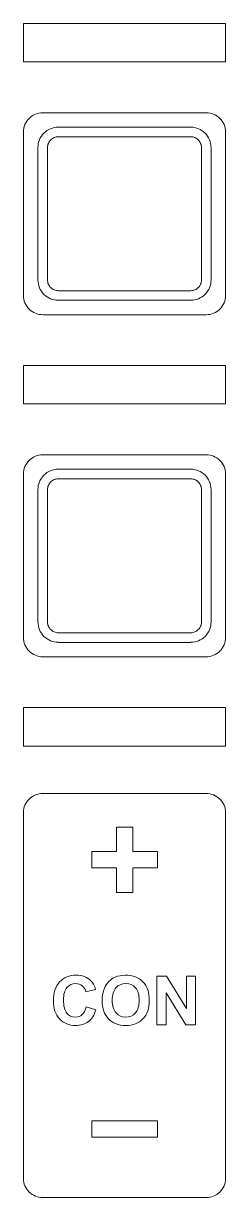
# Model space of a CAD drawing. Header units: millimetres. Extents: x -2196 to -762, y -68 to 126.
# Drawn here: x -923.1 to -912.6, y -47.2 to 13.8 of the extents above; entities that cross this region are included whole.
import ezdxf

# ---------------------------------------------------------------- set-up
doc = ezdxf.new("R2010")
doc.units = ezdxf.units.MM
doc.header["$MEASUREMENT"] = 0
doc.layers.add('Buttons', color=7, linetype='Continuous')
doc.layers.add('Engrave', color=7, linetype='Continuous', plot=False)

msp = doc.modelspace()

# ---------------------------------------------------------------- linework, layer by layer
at = {"layer": 'Buttons', "color": 250, "lineweight": 9}
for points, knots in [([(-923.0725, 11.8445), (-923.0725, 11.8445), (-923.0725, 13.8445), (-923.0725, 13.8445), (-923.0725, 13.8445), (-923.0725, 13.8445), (-912.5725, 13.8445), (-912.5725, 13.8445), (-912.5725, 13.8445), (-912.5725, 13.8445), (-912.5725, 11.8445), (-912.5725, 11.8445), (-912.5725, 11.8445), (-912.5725, 11.8445), (-923.0725, 11.8445), (-923.0725, 11.8445)], [0, 0, 0, 0, 0.2, 0.2, 0.2, 0.2, 0.4, 0.4, 0.4, 0.4, 0.6, 0.6, 0.6, 0.6, 1, 1, 1, 1]), ([(-912.5725, 8.2045), (-912.5725, 8.2045), (-912.5725, -0.2955), (-912.5725, -0.2955), (-912.5725, -0.2955), (-912.5723, -0.5605), (-912.6774, -0.8148), (-912.8647, -1.0023), (-912.8647, -1.0023), (-913.052, -1.1899), (-913.3074, -1.2953), (-913.5725, -1.2955), (-913.5725, -1.2955), (-913.5725, -1.2955), (-922.0725, -1.2955), (-922.0725, -1.2955), (-922.0725, -1.2955), (-922.3375, -1.2956), (-922.5918, -1.1905), (-922.7793, -1.0032), (-922.7793, -1.0032), (-922.9669, -0.8159), (-923.0723, -0.5605), (-923.0725, -0.2955), (-923.0725, -0.2955), (-923.0725, -0.2955), (-923.0725, 8.2045), (-923.0725, 8.2045), (-923.0725, 8.2045), (-923.0726, 8.4696), (-922.9675, 8.7238), (-922.7802, 8.9114), (-922.7802, 8.9114), (-922.5929, 9.0989), (-922.3375, 9.2044), (-922.0725, 9.2045), (-922.0725, 9.2045), (-922.0725, 9.2045), (-913.5725, 9.2045), (-913.5725, 9.2045), (-913.5725, 9.2045), (-913.3074, 9.2047), (-913.0532, 9.0996), (-912.8656, 8.9123), (-912.8656, 8.9123), (-912.6781, 8.725), (-912.5726, 8.4696), (-912.5725, 8.2045)], [0, 0, 0, 0, 0.0769231, 0.0769231, 0.0769231, 0.0769231, 0.1538462, 0.1538462, 0.1538462, 0.1538462, 0.2307692, 0.2307692, 0.2307692, 0.2307692, 0.3076923, 0.3076923, 0.3076923, 0.3076923, 0.3846154, 0.3846154, 0.3846154, 0.3846154, 0.4615385, 0.4615385, 0.4615385, 0.4615385, 0.5384615, 0.5384615, 0.5384615, 0.5384615, 0.6153846, 0.6153846, 0.6153846, 0.6153846, 0.6923077, 0.6923077, 0.6923077, 0.6923077, 0.7692308, 0.7692308, 0.7692308, 0.7692308, 0.8461538, 0.8461538, 0.8461538, 0.8461538, 1, 1, 1, 1]), ([(-923.0725, -5.9355), (-923.0725, -5.9355), (-923.0725, -3.9355), (-923.0725, -3.9355), (-923.0725, -3.9355), (-923.0725, -3.9355), (-912.5725, -3.9355), (-912.5725, -3.9355), (-912.5725, -3.9355), (-912.5725, -3.9355), (-912.5725, -5.9355), (-912.5725, -5.9355), (-912.5725, -5.9355), (-912.5725, -5.9355), (-923.0725, -5.9355), (-923.0725, -5.9355)], [0, 0, 0, 0, 0.2, 0.2, 0.2, 0.2, 0.4, 0.4, 0.4, 0.4, 0.6, 0.6, 0.6, 0.6, 1, 1, 1, 1]), ([(-912.5725, -9.5755), (-912.5725, -9.5755), (-912.5725, -18.0755), (-912.5725, -18.0755), (-912.5725, -18.0755), (-912.5723, -18.3405), (-912.6774, -18.5948), (-912.8647, -18.7823), (-912.8647, -18.7823), (-913.052, -18.9699), (-913.3074, -19.0753), (-913.5725, -19.0755), (-913.5725, -19.0755), (-913.5725, -19.0755), (-922.0725, -19.0755), (-922.0725, -19.0755), (-922.0725, -19.0755), (-922.3375, -19.0756), (-922.5918, -18.9705), (-922.7793, -18.7832), (-922.7793, -18.7832), (-922.9669, -18.5959), (-923.0723, -18.3405), (-923.0725, -18.0755), (-923.0725, -18.0755), (-923.0725, -18.0755), (-923.0725, -9.5755), (-923.0725, -9.5755), (-923.0725, -9.5755), (-923.0726, -9.3104), (-922.9675, -9.0562), (-922.7802, -8.8686), (-922.7802, -8.8686), (-922.5929, -8.6811), (-922.3375, -8.5756), (-922.0725, -8.5755), (-922.0725, -8.5755), (-922.0725, -8.5755), (-913.5725, -8.5755), (-913.5725, -8.5755), (-913.5725, -8.5755), (-913.3074, -8.5753), (-913.0532, -8.6804), (-912.8656, -8.8677), (-912.8656, -8.8677), (-912.6781, -9.055), (-912.5726, -9.3104), (-912.5725, -9.5755)], [0, 0, 0, 0, 0.0769231, 0.0769231, 0.0769231, 0.0769231, 0.1538462, 0.1538462, 0.1538462, 0.1538462, 0.2307692, 0.2307692, 0.2307692, 0.2307692, 0.3076923, 0.3076923, 0.3076923, 0.3076923, 0.3846154, 0.3846154, 0.3846154, 0.3846154, 0.4615385, 0.4615385, 0.4615385, 0.4615385, 0.5384615, 0.5384615, 0.5384615, 0.5384615, 0.6153846, 0.6153846, 0.6153846, 0.6153846, 0.6923077, 0.6923077, 0.6923077, 0.6923077, 0.7692308, 0.7692308, 0.7692308, 0.7692308, 0.8461538, 0.8461538, 0.8461538, 0.8461538, 1, 1, 1, 1]), ([(-923.0725, -23.7155), (-923.0725, -23.7155), (-923.0725, -21.7155), (-923.0725, -21.7155), (-923.0725, -21.7155), (-923.0725, -21.7155), (-912.5725, -21.7155), (-912.5725, -21.7155), (-912.5725, -21.7155), (-912.5725, -21.7155), (-912.5725, -23.7155), (-912.5725, -23.7155), (-912.5725, -23.7155), (-912.5725, -23.7155), (-923.0725, -23.7155), (-923.0725, -23.7155)], [0, 0, 0, 0, 0.2, 0.2, 0.2, 0.2, 0.4, 0.4, 0.4, 0.4, 0.6, 0.6, 0.6, 0.6, 1, 1, 1, 1]), ([(-913.5726, -47.1854), (-913.5726, -47.1854), (-922.0724, -47.1854), (-922.0724, -47.1854), (-922.0724, -47.1854), (-922.3374, -47.1855), (-922.5917, -47.0828), (-922.7792, -46.8999), (-922.7792, -46.8999), (-922.9668, -46.717), (-923.0722, -46.4675), (-923.0724, -46.2087), (-923.0724, -46.2087), (-923.0724, -46.2087), (-923.0724, -27.1623), (-923.0724, -27.1623), (-923.0724, -27.1623), (-923.0725, -26.9034), (-922.9674, -26.6551), (-922.7801, -26.4719), (-922.7801, -26.4719), (-922.5928, -26.2887), (-922.3374, -26.1857), (-922.0724, -26.1856), (-922.0724, -26.1856), (-922.0724, -26.1856), (-913.5726, -26.1856), (-913.5726, -26.1856), (-913.5726, -26.1856), (-913.3075, -26.1854), (-913.0533, -26.2881), (-912.8657, -26.471), (-912.8657, -26.471), (-912.6782, -26.6539), (-912.5727, -26.9034), (-912.5726, -27.1623), (-912.5726, -27.1623), (-912.5726, -27.1623), (-912.5726, -46.2087), (-912.5726, -46.2087), (-912.5726, -46.2087), (-912.5724, -46.4675), (-912.6775, -46.7159), (-912.8648, -46.899), (-912.8648, -46.899), (-913.0521, -47.0822), (-913.3075, -47.1852), (-913.5726, -47.1854)], [0, 0, 0, 0, 0.0769231, 0.0769231, 0.0769231, 0.0769231, 0.1538462, 0.1538462, 0.1538462, 0.1538462, 0.2307692, 0.2307692, 0.2307692, 0.2307692, 0.3076923, 0.3076923, 0.3076923, 0.3076923, 0.3846154, 0.3846154, 0.3846154, 0.3846154, 0.4615385, 0.4615385, 0.4615385, 0.4615385, 0.5384615, 0.5384615, 0.5384615, 0.5384615, 0.6153846, 0.6153846, 0.6153846, 0.6153846, 0.6923077, 0.6923077, 0.6923077, 0.6923077, 0.7692308, 0.7692308, 0.7692308, 0.7692308, 0.8461538, 0.8461538, 0.8461538, 0.8461538, 1, 1, 1, 1])]:
    msp.add_open_spline(points, degree=3, knots=knots, dxfattribs=at)
at = {"layer": 'Engrave', "color": 240, "lineweight": 9}
for points, knots in [([(-913.3226, 7.3948), (-913.3226, 7.3948), (-913.3226, 0.5141), (-913.3226, 0.5141), (-913.3226, 0.5141), (-913.3226, 0.5141), (-913.3236, 0.5141), (-913.3236, 0.5141), (-913.3236, 0.5141), (-913.3235, 0.3738), (-913.3511, 0.2363), (-913.4034, 0.1098), (-913.4034, 0.1098), (-913.4561, -0.0179), (-913.5336, -0.1351), (-913.6323, -0.2339), (-913.6323, -0.2339), (-913.732, -0.3338), (-913.8493, -0.4115), (-913.9761, -0.4641), (-913.9761, -0.4641), (-913.9761, -0.4641), (-913.9771, -0.4641), (-913.9771, -0.4641), (-913.9771, -0.4641), (-914.1038, -0.5165), (-914.2415, -0.5443), (-914.3821, -0.5444), (-914.3821, -0.5444), (-914.3821, -0.5444), (-914.3821, -0.5454), (-914.3821, -0.5454), (-914.3821, -0.5454), (-914.3821, -0.5454), (-921.2628, -0.5454), (-921.2628, -0.5454), (-921.2628, -0.5454), (-921.2628, -0.5454), (-921.2628, -0.5444), (-921.2628, -0.5444), (-921.2628, -0.5444), (-921.4032, -0.5445), (-921.5406, -0.5168), (-921.6672, -0.4645), (-921.6672, -0.4645), (-921.7949, -0.4118), (-921.9121, -0.3343), (-922.0109, -0.2356), (-922.0109, -0.2356), (-922.1108, -0.1359), (-922.1885, -0.0186), (-922.2411, 0.1082), (-922.2411, 0.1082), (-922.2411, 0.1082), (-922.2411, 0.1092), (-922.2411, 0.1092), (-922.2411, 0.1092), (-922.2934, 0.2358), (-922.3213, 0.3736), (-922.3214, 0.5141), (-922.3214, 0.5141), (-922.3214, 0.5141), (-922.3224, 0.5141), (-922.3224, 0.5141), (-922.3224, 0.5141), (-922.3224, 0.5141), (-922.3224, 7.3948), (-922.3224, 7.3948), (-922.3224, 7.3948), (-922.3224, 7.3948), (-922.3214, 7.3948), (-922.3214, 7.3948), (-922.3214, 7.3948), (-922.3215, 7.5353), (-922.2938, 7.6727), (-922.2415, 7.7993), (-922.2415, 7.7993), (-922.2415, 7.7993), (-922.2415, 7.8003), (-922.2415, 7.8003), (-922.2415, 7.8003), (-922.1891, 7.9268), (-922.1116, 8.0438), (-922.0125, 8.143), (-922.0125, 8.143), (-922.0125, 8.143), (-922.0125, 8.144), (-922.0125, 8.144), (-922.0125, 8.144), (-921.9143, 8.2422), (-921.7966, 8.3198), (-921.6677, 8.3731), (-921.6677, 8.3731), (-921.5411, 8.4255), (-921.4034, 8.4533), (-921.2628, 8.4534), (-921.2628, 8.4534), (-921.2628, 8.4534), (-921.2628, 8.4544), (-921.2628, 8.4544), (-921.2628, 8.4544), (-921.2628, 8.4544), (-914.3821, 8.4544), (-914.3821, 8.4544), (-914.3821, 8.4544), (-914.3821, 8.4544), (-914.3821, 8.4534), (-914.3821, 8.4534), (-914.3821, 8.4534), (-914.2418, 8.4535), (-914.1043, 8.4259), (-913.9778, 8.3736), (-913.9778, 8.3736), (-913.85, 8.3208), (-913.7329, 8.2433), (-913.634, 8.1447), (-913.634, 8.1447), (-913.634, 8.1447), (-913.633, 8.1447), (-913.633, 8.1447), (-913.633, 8.1447), (-913.5349, 8.0466), (-913.4573, 7.9288), (-913.4039, 7.7998), (-913.4039, 7.7998), (-913.3515, 7.6732), (-913.3237, 7.5353), (-913.3236, 7.3948), (-913.3236, 7.3948), (-913.3236, 7.3948), (-913.3226, 7.3948), (-913.3226, 7.3948)], [0, 0, 0, 0, 0.0294118, 0.0294118, 0.0294118, 0.0294118, 0.0588235, 0.0588235, 0.0588235, 0.0588235, 0.0882353, 0.0882353, 0.0882353, 0.0882353, 0.1176471, 0.1176471, 0.1176471, 0.1176471, 0.1470588, 0.1470588, 0.1470588, 0.1470588, 0.1764706, 0.1764706, 0.1764706, 0.1764706, 0.2058824, 0.2058824, 0.2058824, 0.2058824, 0.2352941, 0.2352941, 0.2352941, 0.2352941, 0.2647059, 0.2647059, 0.2647059, 0.2647059, 0.2941176, 0.2941176, 0.2941176, 0.2941176, 0.3235294, 0.3235294, 0.3235294, 0.3235294, 0.3529412, 0.3529412, 0.3529412, 0.3529412, 0.3823529, 0.3823529, 0.3823529, 0.3823529, 0.4117647, 0.4117647, 0.4117647, 0.4117647, 0.4411765, 0.4411765, 0.4411765, 0.4411765, 0.4705882, 0.4705882, 0.4705882, 0.4705882, 0.5, 0.5, 0.5, 0.5, 0.5294118, 0.5294118, 0.5294118, 0.5294118, 0.5588235, 0.5588235, 0.5588235, 0.5588235, 0.5882353, 0.5882353, 0.5882353, 0.5882353, 0.6176471, 0.6176471, 0.6176471, 0.6176471, 0.6470588, 0.6470588, 0.6470588, 0.6470588, 0.6764706, 0.6764706, 0.6764706, 0.6764706, 0.7058824, 0.7058824, 0.7058824, 0.7058824, 0.7352941, 0.7352941, 0.7352941, 0.7352941, 0.7647059, 0.7647059, 0.7647059, 0.7647059, 0.7941176, 0.7941176, 0.7941176, 0.7941176, 0.8235294, 0.8235294, 0.8235294, 0.8235294, 0.8529412, 0.8529412, 0.8529412, 0.8529412, 0.8823529, 0.8823529, 0.8823529, 0.8823529, 0.9117647, 0.9117647, 0.9117647, 0.9117647, 0.9411765, 0.9411765, 0.9411765, 0.9411765, 1, 1, 1, 1]), ([(-913.8216, 0.5141), (-913.8216, 0.5141), (-913.8226, 0.5141), (-913.8226, 0.5141), (-913.8226, 0.5141), (-913.8226, 0.5141), (-913.8226, 7.3948), (-913.8226, 7.3948), (-913.8226, 7.3948), (-913.8226, 7.3948), (-913.8216, 7.3948), (-913.8216, 7.3948), (-913.8216, 7.3948), (-913.8216, 7.4687), (-913.8367, 7.5422), (-913.8649, 7.6104), (-913.8649, 7.6104), (-913.892, 7.676), (-913.9333, 7.7378), (-913.9866, 7.7911), (-913.9866, 7.7911), (-913.9866, 7.7911), (-913.9861, 7.7916), (-913.9861, 7.7916), (-913.9861, 7.7916), (-914.0389, 7.8442), (-914.1006, 7.8851), (-914.1672, 7.9126), (-914.1672, 7.9126), (-914.235, 7.9406), (-914.3082, 7.9554), (-914.3821, 7.9554), (-914.3821, 7.9554), (-914.3821, 7.9554), (-914.3821, 7.9544), (-914.3821, 7.9544), (-914.3821, 7.9544), (-914.3821, 7.9544), (-921.2628, 7.9544), (-921.2628, 7.9544), (-921.2628, 7.9544), (-921.2628, 7.9544), (-921.2628, 7.9554), (-921.2628, 7.9554), (-921.2628, 7.9554), (-921.3367, 7.9554), (-921.4101, 7.9403), (-921.4783, 7.9121), (-921.4783, 7.9121), (-921.5439, 7.885), (-921.6056, 7.8437), (-921.6589, 7.7904), (-921.6589, 7.7904), (-921.6589, 7.7904), (-921.6594, 7.7909), (-921.6594, 7.7909), (-921.6594, 7.7909), (-921.7115, 7.7386), (-921.7525, 7.6765), (-921.7805, 7.6089), (-921.7805, 7.6089), (-921.7805, 7.6089), (-921.7808, 7.609), (-921.7808, 7.609), (-921.7808, 7.609), (-921.8085, 7.5414), (-921.8234, 7.4685), (-921.8234, 7.3948), (-921.8234, 7.3948), (-921.8234, 7.3948), (-921.8224, 7.3948), (-921.8224, 7.3948), (-921.8224, 7.3948), (-921.8224, 7.3948), (-921.8224, 0.5141), (-921.8224, 0.5141), (-921.8224, 0.5141), (-921.8224, 0.5141), (-921.8234, 0.5141), (-921.8234, 0.5141), (-921.8234, 0.5141), (-921.8234, 0.4406), (-921.8083, 0.3674), (-921.7804, 0.2995), (-921.7804, 0.2995), (-921.7804, 0.2995), (-921.7801, 0.2996), (-921.7801, 0.2996), (-921.7801, 0.2996), (-921.752, 0.2319), (-921.7111, 0.1697), (-921.6593, 0.118), (-921.6593, 0.118), (-921.6065, 0.0653), (-921.5445, 0.024), (-921.4778, -0.0035), (-921.4778, -0.0035), (-921.4099, -0.0315), (-921.3367, -0.0464), (-921.2628, -0.0464), (-921.2628, -0.0464), (-921.2628, -0.0464), (-921.2628, -0.0454), (-921.2628, -0.0454), (-921.2628, -0.0454), (-921.2628, -0.0454), (-914.3821, -0.0454), (-914.3821, -0.0454), (-914.3821, -0.0454), (-914.3821, -0.0454), (-914.3821, -0.0464), (-914.3821, -0.0464), (-914.3821, -0.0464), (-914.3085, -0.0464), (-914.2353, -0.0313), (-914.1674, -0.0034), (-914.1674, -0.0034), (-914.1674, -0.0034), (-914.1675, -0.0031), (-914.1675, -0.0031), (-914.1675, -0.0031), (-914.0998, 0.025), (-914.0376, 0.0659), (-913.9859, 0.1177), (-913.9859, 0.1177), (-913.9331, 0.1706), (-913.8919, 0.2325), (-913.8644, 0.2992), (-913.8644, 0.2992), (-913.8364, 0.367), (-913.8216, 0.4402), (-913.8216, 0.5141)], [0, 0, 0, 0, 0.0294118, 0.0294118, 0.0294118, 0.0294118, 0.0588235, 0.0588235, 0.0588235, 0.0588235, 0.0882353, 0.0882353, 0.0882353, 0.0882353, 0.1176471, 0.1176471, 0.1176471, 0.1176471, 0.1470588, 0.1470588, 0.1470588, 0.1470588, 0.1764706, 0.1764706, 0.1764706, 0.1764706, 0.2058824, 0.2058824, 0.2058824, 0.2058824, 0.2352941, 0.2352941, 0.2352941, 0.2352941, 0.2647059, 0.2647059, 0.2647059, 0.2647059, 0.2941176, 0.2941176, 0.2941176, 0.2941176, 0.3235294, 0.3235294, 0.3235294, 0.3235294, 0.3529412, 0.3529412, 0.3529412, 0.3529412, 0.3823529, 0.3823529, 0.3823529, 0.3823529, 0.4117647, 0.4117647, 0.4117647, 0.4117647, 0.4411765, 0.4411765, 0.4411765, 0.4411765, 0.4705882, 0.4705882, 0.4705882, 0.4705882, 0.5, 0.5, 0.5, 0.5, 0.5294118, 0.5294118, 0.5294118, 0.5294118, 0.5588235, 0.5588235, 0.5588235, 0.5588235, 0.5882353, 0.5882353, 0.5882353, 0.5882353, 0.6176471, 0.6176471, 0.6176471, 0.6176471, 0.6470588, 0.6470588, 0.6470588, 0.6470588, 0.6764706, 0.6764706, 0.6764706, 0.6764706, 0.7058824, 0.7058824, 0.7058824, 0.7058824, 0.7352941, 0.7352941, 0.7352941, 0.7352941, 0.7647059, 0.7647059, 0.7647059, 0.7647059, 0.7941176, 0.7941176, 0.7941176, 0.7941176, 0.8235294, 0.8235294, 0.8235294, 0.8235294, 0.8529412, 0.8529412, 0.8529412, 0.8529412, 0.8823529, 0.8823529, 0.8823529, 0.8823529, 0.9117647, 0.9117647, 0.9117647, 0.9117647, 0.9411765, 0.9411765, 0.9411765, 0.9411765, 1, 1, 1, 1]), ([(-913.3226, -10.3852), (-913.3226, -10.3852), (-913.3226, -17.2659), (-913.3226, -17.2659), (-913.3226, -17.2659), (-913.3226, -17.2659), (-913.3236, -17.2659), (-913.3236, -17.2659), (-913.3236, -17.2659), (-913.3235, -17.4062), (-913.3511, -17.5437), (-913.4034, -17.6702), (-913.4034, -17.6702), (-913.4561, -17.7979), (-913.5336, -17.9151), (-913.6323, -18.0139), (-913.6323, -18.0139), (-913.732, -18.1138), (-913.8493, -18.1915), (-913.9761, -18.2441), (-913.9761, -18.2441), (-913.9761, -18.2441), (-913.9771, -18.2441), (-913.9771, -18.2441), (-913.9771, -18.2441), (-914.1038, -18.2965), (-914.2415, -18.3243), (-914.3821, -18.3244), (-914.3821, -18.3244), (-914.3821, -18.3244), (-914.3821, -18.3254), (-914.3821, -18.3254), (-914.3821, -18.3254), (-914.3821, -18.3254), (-921.2628, -18.3254), (-921.2628, -18.3254), (-921.2628, -18.3254), (-921.2628, -18.3254), (-921.2628, -18.3244), (-921.2628, -18.3244), (-921.2628, -18.3244), (-921.4032, -18.3245), (-921.5406, -18.2968), (-921.6672, -18.2445), (-921.6672, -18.2445), (-921.7949, -18.1918), (-921.9121, -18.1143), (-922.0109, -18.0156), (-922.0109, -18.0156), (-922.1108, -17.9159), (-922.1885, -17.7986), (-922.2411, -17.6718), (-922.2411, -17.6718), (-922.2411, -17.6718), (-922.2411, -17.6708), (-922.2411, -17.6708), (-922.2411, -17.6708), (-922.2934, -17.5442), (-922.3213, -17.4064), (-922.3214, -17.2659), (-922.3214, -17.2659), (-922.3214, -17.2659), (-922.3224, -17.2659), (-922.3224, -17.2659), (-922.3224, -17.2659), (-922.3224, -17.2659), (-922.3224, -10.3852), (-922.3224, -10.3852), (-922.3224, -10.3852), (-922.3224, -10.3852), (-922.3214, -10.3852), (-922.3214, -10.3852), (-922.3214, -10.3852), (-922.3215, -10.2447), (-922.2938, -10.1073), (-922.2415, -9.9807), (-922.2415, -9.9807), (-922.2415, -9.9807), (-922.2415, -9.9797), (-922.2415, -9.9797), (-922.2415, -9.9797), (-922.1891, -9.8532), (-922.1116, -9.7362), (-922.0125, -9.637), (-922.0125, -9.637), (-922.0125, -9.637), (-922.0125, -9.636), (-922.0125, -9.636), (-922.0125, -9.636), (-921.9143, -9.5378), (-921.7966, -9.4602), (-921.6677, -9.4069), (-921.6677, -9.4069), (-921.5411, -9.3545), (-921.4034, -9.3267), (-921.2628, -9.3266), (-921.2628, -9.3266), (-921.2628, -9.3266), (-921.2628, -9.3256), (-921.2628, -9.3256), (-921.2628, -9.3256), (-921.2628, -9.3256), (-914.3821, -9.3256), (-914.3821, -9.3256), (-914.3821, -9.3256), (-914.3821, -9.3256), (-914.3821, -9.3266), (-914.3821, -9.3266), (-914.3821, -9.3266), (-914.2418, -9.3265), (-914.1043, -9.3541), (-913.9778, -9.4064), (-913.9778, -9.4064), (-913.85, -9.4592), (-913.7329, -9.5367), (-913.634, -9.6353), (-913.634, -9.6353), (-913.634, -9.6353), (-913.633, -9.6353), (-913.633, -9.6353), (-913.633, -9.6353), (-913.5349, -9.7334), (-913.4573, -9.8512), (-913.4039, -9.9802), (-913.4039, -9.9802), (-913.3515, -10.1068), (-913.3237, -10.2447), (-913.3236, -10.3852), (-913.3236, -10.3852), (-913.3236, -10.3852), (-913.3226, -10.3852), (-913.3226, -10.3852)], [0, 0, 0, 0, 0.0294118, 0.0294118, 0.0294118, 0.0294118, 0.0588235, 0.0588235, 0.0588235, 0.0588235, 0.0882353, 0.0882353, 0.0882353, 0.0882353, 0.1176471, 0.1176471, 0.1176471, 0.1176471, 0.1470588, 0.1470588, 0.1470588, 0.1470588, 0.1764706, 0.1764706, 0.1764706, 0.1764706, 0.2058824, 0.2058824, 0.2058824, 0.2058824, 0.2352941, 0.2352941, 0.2352941, 0.2352941, 0.2647059, 0.2647059, 0.2647059, 0.2647059, 0.2941176, 0.2941176, 0.2941176, 0.2941176, 0.3235294, 0.3235294, 0.3235294, 0.3235294, 0.3529412, 0.3529412, 0.3529412, 0.3529412, 0.3823529, 0.3823529, 0.3823529, 0.3823529, 0.4117647, 0.4117647, 0.4117647, 0.4117647, 0.4411765, 0.4411765, 0.4411765, 0.4411765, 0.4705882, 0.4705882, 0.4705882, 0.4705882, 0.5, 0.5, 0.5, 0.5, 0.5294118, 0.5294118, 0.5294118, 0.5294118, 0.5588235, 0.5588235, 0.5588235, 0.5588235, 0.5882353, 0.5882353, 0.5882353, 0.5882353, 0.6176471, 0.6176471, 0.6176471, 0.6176471, 0.6470588, 0.6470588, 0.6470588, 0.6470588, 0.6764706, 0.6764706, 0.6764706, 0.6764706, 0.7058824, 0.7058824, 0.7058824, 0.7058824, 0.7352941, 0.7352941, 0.7352941, 0.7352941, 0.7647059, 0.7647059, 0.7647059, 0.7647059, 0.7941176, 0.7941176, 0.7941176, 0.7941176, 0.8235294, 0.8235294, 0.8235294, 0.8235294, 0.8529412, 0.8529412, 0.8529412, 0.8529412, 0.8823529, 0.8823529, 0.8823529, 0.8823529, 0.9117647, 0.9117647, 0.9117647, 0.9117647, 0.9411765, 0.9411765, 0.9411765, 0.9411765, 1, 1, 1, 1]), ([(-913.8216, -17.2659), (-913.8216, -17.2659), (-913.8226, -17.2659), (-913.8226, -17.2659), (-913.8226, -17.2659), (-913.8226, -17.2659), (-913.8226, -10.3852), (-913.8226, -10.3852), (-913.8226, -10.3852), (-913.8226, -10.3852), (-913.8216, -10.3852), (-913.8216, -10.3852), (-913.8216, -10.3852), (-913.8216, -10.3113), (-913.8367, -10.2378), (-913.8649, -10.1696), (-913.8649, -10.1696), (-913.892, -10.104), (-913.9333, -10.0422), (-913.9866, -9.9889), (-913.9866, -9.9889), (-913.9866, -9.9889), (-913.9861, -9.9884), (-913.9861, -9.9884), (-913.9861, -9.9884), (-914.0389, -9.9358), (-914.1006, -9.8949), (-914.1672, -9.8674), (-914.1672, -9.8674), (-914.235, -9.8394), (-914.3082, -9.8246), (-914.3821, -9.8246), (-914.3821, -9.8246), (-914.3821, -9.8246), (-914.3821, -9.8256), (-914.3821, -9.8256), (-914.3821, -9.8256), (-914.3821, -9.8256), (-921.2628, -9.8256), (-921.2628, -9.8256), (-921.2628, -9.8256), (-921.2628, -9.8256), (-921.2628, -9.8246), (-921.2628, -9.8246), (-921.2628, -9.8246), (-921.3367, -9.8246), (-921.4101, -9.8397), (-921.4783, -9.8679), (-921.4783, -9.8679), (-921.5439, -9.895), (-921.6056, -9.9363), (-921.6589, -9.9896), (-921.6589, -9.9896), (-921.6589, -9.9896), (-921.6594, -9.9891), (-921.6594, -9.9891), (-921.6594, -9.9891), (-921.7115, -10.0414), (-921.7525, -10.1035), (-921.7805, -10.1711), (-921.7805, -10.1711), (-921.7805, -10.1711), (-921.7808, -10.171), (-921.7808, -10.171), (-921.7808, -10.171), (-921.8085, -10.2386), (-921.8234, -10.3115), (-921.8234, -10.3852), (-921.8234, -10.3852), (-921.8234, -10.3852), (-921.8224, -10.3852), (-921.8224, -10.3852), (-921.8224, -10.3852), (-921.8224, -10.3852), (-921.8224, -17.2659), (-921.8224, -17.2659), (-921.8224, -17.2659), (-921.8224, -17.2659), (-921.8234, -17.2659), (-921.8234, -17.2659), (-921.8234, -17.2659), (-921.8234, -17.3394), (-921.8083, -17.4126), (-921.7804, -17.4805), (-921.7804, -17.4805), (-921.7804, -17.4805), (-921.7801, -17.4804), (-921.7801, -17.4804), (-921.7801, -17.4804), (-921.752, -17.5481), (-921.7111, -17.6103), (-921.6593, -17.662), (-921.6593, -17.662), (-921.6065, -17.7147), (-921.5445, -17.756), (-921.4778, -17.7835), (-921.4778, -17.7835), (-921.4099, -17.8115), (-921.3367, -17.8264), (-921.2628, -17.8264), (-921.2628, -17.8264), (-921.2628, -17.8264), (-921.2628, -17.8254), (-921.2628, -17.8254), (-921.2628, -17.8254), (-921.2628, -17.8254), (-914.3821, -17.8254), (-914.3821, -17.8254), (-914.3821, -17.8254), (-914.3821, -17.8254), (-914.3821, -17.8264), (-914.3821, -17.8264), (-914.3821, -17.8264), (-914.3085, -17.8264), (-914.2353, -17.8113), (-914.1674, -17.7834), (-914.1674, -17.7834), (-914.1674, -17.7834), (-914.1675, -17.7831), (-914.1675, -17.7831), (-914.1675, -17.7831), (-914.0998, -17.755), (-914.0376, -17.7141), (-913.9859, -17.6623), (-913.9859, -17.6623), (-913.9331, -17.6094), (-913.8919, -17.5475), (-913.8644, -17.4808), (-913.8644, -17.4808), (-913.8364, -17.413), (-913.8216, -17.3398), (-913.8216, -17.2659)], [0, 0, 0, 0, 0.0294118, 0.0294118, 0.0294118, 0.0294118, 0.0588235, 0.0588235, 0.0588235, 0.0588235, 0.0882353, 0.0882353, 0.0882353, 0.0882353, 0.1176471, 0.1176471, 0.1176471, 0.1176471, 0.1470588, 0.1470588, 0.1470588, 0.1470588, 0.1764706, 0.1764706, 0.1764706, 0.1764706, 0.2058824, 0.2058824, 0.2058824, 0.2058824, 0.2352941, 0.2352941, 0.2352941, 0.2352941, 0.2647059, 0.2647059, 0.2647059, 0.2647059, 0.2941176, 0.2941176, 0.2941176, 0.2941176, 0.3235294, 0.3235294, 0.3235294, 0.3235294, 0.3529412, 0.3529412, 0.3529412, 0.3529412, 0.3823529, 0.3823529, 0.3823529, 0.3823529, 0.4117647, 0.4117647, 0.4117647, 0.4117647, 0.4411765, 0.4411765, 0.4411765, 0.4411765, 0.4705882, 0.4705882, 0.4705882, 0.4705882, 0.5, 0.5, 0.5, 0.5, 0.5294118, 0.5294118, 0.5294118, 0.5294118, 0.5588235, 0.5588235, 0.5588235, 0.5588235, 0.5882353, 0.5882353, 0.5882353, 0.5882353, 0.6176471, 0.6176471, 0.6176471, 0.6176471, 0.6470588, 0.6470588, 0.6470588, 0.6470588, 0.6764706, 0.6764706, 0.6764706, 0.6764706, 0.7058824, 0.7058824, 0.7058824, 0.7058824, 0.7352941, 0.7352941, 0.7352941, 0.7352941, 0.7647059, 0.7647059, 0.7647059, 0.7647059, 0.7941176, 0.7941176, 0.7941176, 0.7941176, 0.8235294, 0.8235294, 0.8235294, 0.8235294, 0.8529412, 0.8529412, 0.8529412, 0.8529412, 0.8823529, 0.8823529, 0.8823529, 0.8823529, 0.9117647, 0.9117647, 0.9117647, 0.9117647, 0.9411765, 0.9411765, 0.9411765, 0.9411765, 1, 1, 1, 1]), ([(-916.1148, -30.0522), (-916.1148, -30.0522), (-917.3898, -30.0522), (-917.3898, -30.0522), (-917.3898, -30.0522), (-917.3898, -30.0522), (-917.3898, -31.3272), (-917.3898, -31.3272), (-917.3898, -31.3272), (-917.3898, -31.3272), (-918.2398, -31.3272), (-918.2398, -31.3272), (-918.2398, -31.3272), (-918.2398, -31.3272), (-918.2398, -30.0522), (-918.2398, -30.0522), (-918.2398, -30.0522), (-918.2398, -30.0522), (-919.5148, -30.0522), (-919.5148, -30.0522), (-919.5148, -30.0522), (-919.5148, -30.0522), (-919.5148, -29.2022), (-919.5148, -29.2022), (-919.5148, -29.2022), (-919.5148, -29.2022), (-918.2398, -29.2022), (-918.2398, -29.2022), (-918.2398, -29.2022), (-918.2398, -29.2022), (-918.2398, -27.9272), (-918.2398, -27.9272), (-918.2398, -27.9272), (-918.2398, -27.9272), (-917.3898, -27.9272), (-917.3898, -27.9272), (-917.3898, -27.9272), (-917.3898, -27.9272), (-917.3898, -29.2022), (-917.3898, -29.2022), (-917.3898, -29.2022), (-917.3898, -29.2022), (-916.1148, -29.2022), (-916.1148, -29.2022), (-916.1148, -29.2022), (-916.1148, -29.2022), (-916.1148, -30.0522), (-916.1148, -30.0522)], [0, 0, 0, 0, 0.0769231, 0.0769231, 0.0769231, 0.0769231, 0.1538462, 0.1538462, 0.1538462, 0.1538462, 0.2307692, 0.2307692, 0.2307692, 0.2307692, 0.3076923, 0.3076923, 0.3076923, 0.3076923, 0.3846154, 0.3846154, 0.3846154, 0.3846154, 0.4615385, 0.4615385, 0.4615385, 0.4615385, 0.5384615, 0.5384615, 0.5384615, 0.5384615, 0.6153846, 0.6153846, 0.6153846, 0.6153846, 0.6923077, 0.6923077, 0.6923077, 0.6923077, 0.7692308, 0.7692308, 0.7692308, 0.7692308, 0.8461538, 0.8461538, 0.8461538, 0.8461538, 1, 1, 1, 1]), ([(-919.8104, -37.2698), (-919.8104, -37.2698), (-919.3165, -37.4215), (-919.3165, -37.4215), (-919.3165, -37.4215), (-919.3924, -37.6996), (-919.5188, -37.9059), (-919.6952, -38.0412), (-919.6952, -38.0412), (-919.8715, -38.1758), (-920.095, -38.2434), (-920.366, -38.2434), (-920.366, -38.2434), (-920.7017, -38.2434), (-920.9775, -38.1288), (-921.1938, -37.8995), (-921.1938, -37.8995), (-921.4096, -37.6702), (-921.5178, -37.3568), (-921.5178, -36.9588), (-921.5178, -36.9588), (-921.5178, -36.5384), (-921.409, -36.2115), (-921.1921, -35.9786), (-921.1921, -35.9786), (-920.9751, -35.7458), (-920.6894, -35.6294), (-920.3354, -35.6294), (-920.3354, -35.6294), (-920.0262, -35.6294), (-919.7751, -35.7211), (-919.5823, -35.904), (-919.5823, -35.904), (-919.467, -36.0122), (-919.3812, -36.1674), (-919.3236, -36.3702), (-919.3236, -36.3702), (-919.3236, -36.3702), (-919.828, -36.4902), (-919.828, -36.4902), (-919.828, -36.4902), (-919.858, -36.3596), (-919.9203, -36.2562), (-920.015, -36.1803), (-920.015, -36.1803), (-920.1102, -36.1045), (-920.2255, -36.0668), (-920.3607, -36.0668), (-920.3607, -36.0668), (-920.5483, -36.0668), (-920.7005, -36.1339), (-920.817, -36.2685), (-920.817, -36.2685), (-920.934, -36.4026), (-920.9922, -36.6201), (-920.9922, -36.9211), (-920.9922, -36.9211), (-920.9922, -37.2398), (-920.9346, -37.4673), (-920.8199, -37.6026), (-920.8199, -37.6026), (-920.7047, -37.7384), (-920.5553, -37.806), (-920.3713, -37.806), (-920.3713, -37.806), (-920.2355, -37.806), (-920.1185, -37.7631), (-920.0209, -37.6766), (-920.0209, -37.6766), (-919.9233, -37.5902), (-919.8527, -37.455), (-919.8104, -37.2698)], [0, 0, 0, 0, 0.0526316, 0.0526316, 0.0526316, 0.0526316, 0.1052632, 0.1052632, 0.1052632, 0.1052632, 0.1578947, 0.1578947, 0.1578947, 0.1578947, 0.2105263, 0.2105263, 0.2105263, 0.2105263, 0.2631579, 0.2631579, 0.2631579, 0.2631579, 0.3157895, 0.3157895, 0.3157895, 0.3157895, 0.3684211, 0.3684211, 0.3684211, 0.3684211, 0.4210526, 0.4210526, 0.4210526, 0.4210526, 0.4736842, 0.4736842, 0.4736842, 0.4736842, 0.5263158, 0.5263158, 0.5263158, 0.5263158, 0.5789474, 0.5789474, 0.5789474, 0.5789474, 0.6315789, 0.6315789, 0.6315789, 0.6315789, 0.6842105, 0.6842105, 0.6842105, 0.6842105, 0.7368421, 0.7368421, 0.7368421, 0.7368421, 0.7894737, 0.7894737, 0.7894737, 0.7894737, 0.8421053, 0.8421053, 0.8421053, 0.8421053, 0.8947368, 0.8947368, 0.8947368, 0.8947368, 1, 1, 1, 1]), ([(-918.9843, -36.9535), (-918.9843, -36.6959), (-918.9455, -36.4796), (-918.8685, -36.3044), (-918.8685, -36.3044), (-918.8115, -36.1756), (-918.7327, -36.0598), (-918.6333, -35.9575), (-918.6333, -35.9575), (-918.5339, -35.8552), (-918.4252, -35.7793), (-918.307, -35.7294), (-918.307, -35.7294), (-918.1494, -35.6629), (-917.9677, -35.6294), (-917.762, -35.6294), (-917.762, -35.6294), (-917.3892, -35.6294), (-917.0917, -35.7452), (-916.8677, -35.9763), (-916.8677, -35.9763), (-916.6443, -36.2079), (-916.5326, -36.5296), (-916.5326, -36.9417), (-916.5326, -36.9417), (-916.5326, -37.3503), (-916.6437, -37.6702), (-916.8653, -37.9007), (-916.8653, -37.9007), (-917.087, -38.1317), (-917.3839, -38.247), (-917.7549, -38.247), (-917.7549, -38.247), (-918.1306, -38.247), (-918.4299, -38.1323), (-918.6515, -37.9024), (-918.6515, -37.9024), (-918.8732, -37.6731), (-918.9843, -37.3568), (-918.9843, -36.9535)], [0, 0, 0, 0, 0.0909091, 0.0909091, 0.0909091, 0.0909091, 0.1818182, 0.1818182, 0.1818182, 0.1818182, 0.2727273, 0.2727273, 0.2727273, 0.2727273, 0.3636364, 0.3636364, 0.3636364, 0.3636364, 0.4545455, 0.4545455, 0.4545455, 0.4545455, 0.5454545, 0.5454545, 0.5454545, 0.5454545, 0.6363636, 0.6363636, 0.6363636, 0.6363636, 0.7272727, 0.7272727, 0.7272727, 0.7272727, 0.8181818, 0.8181818, 0.8181818, 0.8181818, 1, 1, 1, 1]), ([(-916.1345, -38.2011), (-916.1345, -38.2011), (-916.1345, -35.6753), (-916.1345, -35.6753), (-916.1345, -35.6753), (-916.1345, -35.6753), (-915.6394, -35.6753), (-915.6394, -35.6753), (-915.6394, -35.6753), (-915.6394, -35.6753), (-914.5999, -37.368), (-914.5999, -37.368), (-914.5999, -37.368), (-914.5999, -37.368), (-914.5999, -35.6753), (-914.5999, -35.6753), (-914.5999, -35.6753), (-914.5999, -35.6753), (-914.1272, -35.6753), (-914.1272, -35.6753), (-914.1272, -35.6753), (-914.1272, -35.6753), (-914.1272, -38.2011), (-914.1272, -38.2011), (-914.1272, -38.2011), (-914.1272, -38.2011), (-914.6381, -38.2011), (-914.6381, -38.2011), (-914.6381, -38.2011), (-914.6381, -38.2011), (-915.6618, -36.5407), (-915.6618, -36.5407), (-915.6618, -36.5407), (-915.6618, -36.5407), (-915.6618, -38.2011), (-915.6618, -38.2011), (-915.6618, -38.2011), (-915.6618, -38.2011), (-916.1345, -38.2011), (-916.1345, -38.2011)], [0, 0, 0, 0, 0.0909091, 0.0909091, 0.0909091, 0.0909091, 0.1818182, 0.1818182, 0.1818182, 0.1818182, 0.2727273, 0.2727273, 0.2727273, 0.2727273, 0.3636364, 0.3636364, 0.3636364, 0.3636364, 0.4545455, 0.4545455, 0.4545455, 0.4545455, 0.5454545, 0.5454545, 0.5454545, 0.5454545, 0.6363636, 0.6363636, 0.6363636, 0.6363636, 0.7272727, 0.7272727, 0.7272727, 0.7272727, 0.8181818, 0.8181818, 0.8181818, 0.8181818, 1, 1, 1, 1]), ([(-918.4587, -36.9364), (-918.4587, -37.2228), (-918.3922, -37.4397), (-918.26, -37.5879), (-918.26, -37.5879), (-918.1277, -37.7354), (-917.9595, -37.8095), (-917.7561, -37.8095), (-917.7561, -37.8095), (-917.5521, -37.8095), (-917.3851, -37.736), (-917.254, -37.5896), (-917.254, -37.5896), (-917.1234, -37.4426), (-917.0582, -37.2228), (-917.0582, -36.9294), (-917.0582, -36.9294), (-917.0582, -36.6395), (-917.1217, -36.4231), (-917.2493, -36.2809), (-917.2493, -36.2809), (-917.3763, -36.138), (-917.545, -36.0668), (-917.7561, -36.0668), (-917.7561, -36.0668), (-917.9666, -36.0668), (-918.1365, -36.1392), (-918.2652, -36.2832), (-918.2652, -36.2832), (-918.394, -36.4278), (-918.4587, -36.6454), (-918.4587, -36.9364)], [0, 0, 0, 0, 0.1111111, 0.1111111, 0.1111111, 0.1111111, 0.2222222, 0.2222222, 0.2222222, 0.2222222, 0.3333333, 0.3333333, 0.3333333, 0.3333333, 0.4444444, 0.4444444, 0.4444444, 0.4444444, 0.5555556, 0.5555556, 0.5555556, 0.5555556, 0.6666667, 0.6666667, 0.6666667, 0.6666667, 0.7777778, 0.7777778, 0.7777778, 0.7777778, 1, 1, 1, 1]), ([(-919.5148, -43.2024), (-919.5148, -43.2024), (-916.1148, -43.2024), (-916.1148, -43.2024), (-916.1148, -43.2024), (-916.1148, -43.2024), (-916.1148, -44.0524), (-916.1148, -44.0524), (-916.1148, -44.0524), (-916.1148, -44.0524), (-919.5148, -44.0524), (-919.5148, -44.0524), (-919.5148, -44.0524), (-919.5148, -44.0524), (-919.5148, -43.2024), (-919.5148, -43.2024)], [0, 0, 0, 0, 0.2, 0.2, 0.2, 0.2, 0.4, 0.4, 0.4, 0.4, 0.6, 0.6, 0.6, 0.6, 1, 1, 1, 1])]:
    msp.add_open_spline(points, degree=3, knots=knots, dxfattribs=at)

doc.saveas('drawing.dxf')
